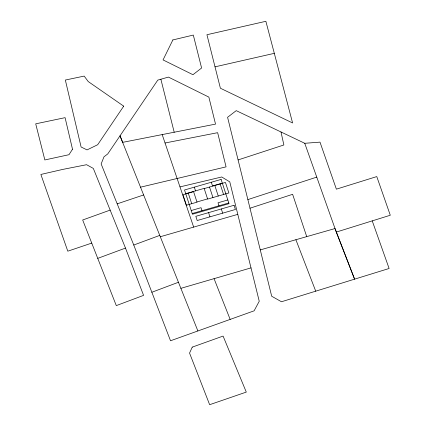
<?xml version="1.0" encoding="UTF-8"?>
<svg xmlns="http://www.w3.org/2000/svg" width="426" height="426" viewBox="0 0 426 426"><rect width="100%" height="100%" fill="white"/><g stroke="black" fill="none" stroke-linecap="round" stroke-linejoin="round"><path stroke-width="0.64" d="M179.98 186.897L221.728 176.982L229.779 181.875L259.242 301.257L254.109 310.826L197.882 330.959L120.025 135.798L122.64 142.359L215.529 124.115L208.862 97.107L168.43 77.09L157.78 80.109L107.762 153.903L103.981 156.827L101.143 163.941L133.764 245.025L151.848 292.257L178.462 282.262M97.746 258.369L125.494 248.086L143.583 295.367L116.293 305.612L82.676 219.997L110.164 210.103M133.764 245.025L159.75 235.392M197.882 330.959L170.528 340.773L151.848 292.257M91.744 243.092L67.798 251.18L40.869 174.447L62.819 169.399L86.59 164.708L93.321 168.414L125.494 248.086M117.198 203.846L143.626 194.964M238.097 159.931L283.876 144.978L280.995 131.975M247.879 199.592L316.758 177.109M250.003 208.207L292.619 194.309L306.72 236.622M304.755 143.296L336.279 232.09L390.291 215.247L376.776 176.582L336.386 189.16L319.99 142.13L304.755 143.296L236.238 110.648L227.585 117.299L271.692 296.235L281.474 301.757L389.114 268.486L372.233 220.87M180.874 288.338L251.005 267.885M185.741 193.702L204.139 188.388L207.638 199.096L228.879 192.957L225.445 182.44L204.203 188.58M222.324 183.132L212.526 185.96L211.317 182.243M193.585 191.647L182.962 194.719L186.396 205.236L197.014 202.164L193.521 191.455M196.95 201.972L207.574 198.899M191.231 210.529L201.029 207.696L202.009 210.7M227.819 199.954L218.021 202.787L219.001 205.79M192.211 213.532L228.799 202.957M160.293 236.744L237.793 214.353M260.265 249.908L335.017 228.544L354.586 279.147L336.279 232.09M140.516 187.184L226.068 166.864L217.643 132.683L165.043 142.998M215.018 66.839L274.312 53.341L292.598 122.97L220.396 88.23L206.935 34.724L265.877 21.3L274.312 53.341M214.06 278.663L230.157 319.399M295.894 239.726L315.73 291.171M162.178 134.579L193.665 227.106M220.135 183.973L223.565 194.49M214.821 185.512L218.256 196.024M221.312 208.953L222.686 213.16M209.512 187.046L212.947 197.563M208.57 212.633L209.943 216.839M194.32 187.158L195.534 190.875M188.271 193.186L191.705 203.697M160.874 79.231L174.202 132.236M192.248 347.131L189.554 353.079L209.645 404.7L246.287 392.096L223.086 336.082L192.248 347.131M172.865 39.938L163.046 59.912L192.951 74.71L201.599 68.011L193.313 35.07L172.865 39.938M72.511 149.244L68.975 154.707L44.842 159.952L35.709 123.833L65.087 117.661L72.511 149.244M123.71 106.154L97.682 144.728L87.042 149.904L81.1 146.986L65.343 80.045L84.188 76.094L88.23 81.563L123.71 106.154M221.11 179.415L184.527 189.985L192.445 214.246L229.028 203.671L221.11 179.415M234.06 205.268L195.827 216.317L197.195 220.524L235.429 209.475L234.06 205.268"/></g></svg>
